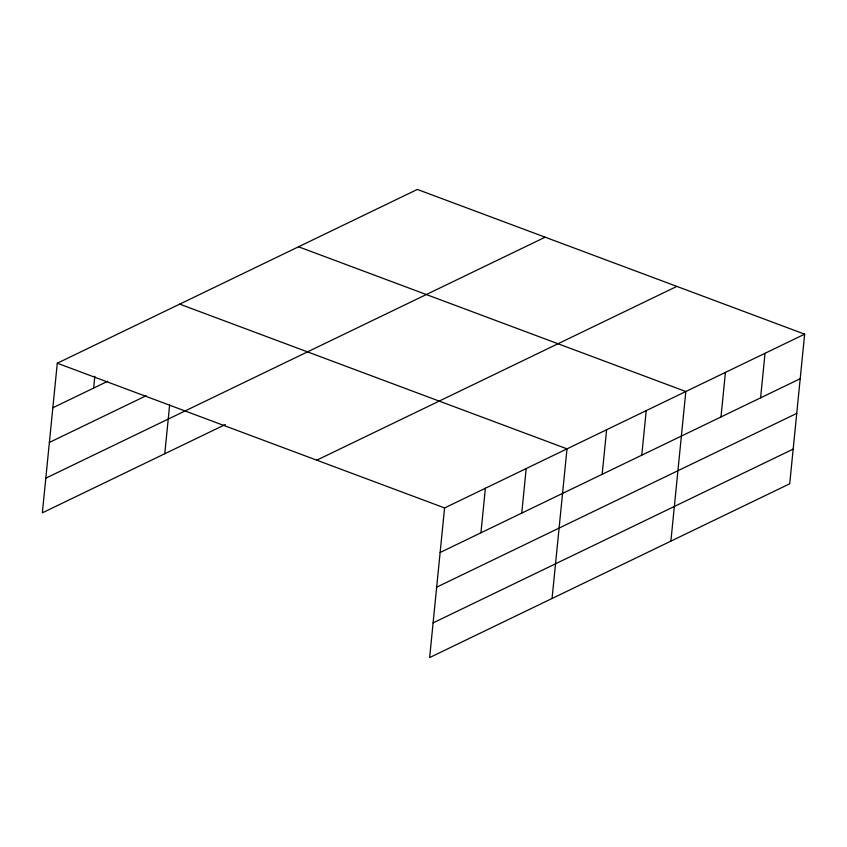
<?xml version="1.0" encoding="UTF-8"?>
<svg xmlns="http://www.w3.org/2000/svg" width="847" height="847" viewBox="0 0 847 847"><rect width="100%" height="100%" fill="white"/><g stroke="black" fill="none" stroke-linecap="round" stroke-linejoin="round"><path stroke-width="1.27" d="M804.65 334.163L444.58 507.946L429.641 657.568L789.711 483.785L804.65 334.163L417.359 189.432L57.289 363.215L42.35 512.837L225.355 424.516M93.646 388.074L94.822 376.28M164.773 453.748L169.633 405.046M480.937 532.805L485.384 488.243M521.752 513.113L526.199 468.55M552.064 598.48L567.003 448.857L179.712 304.126M602.164 474.299L606.611 429.747M641.772 455.188L646.219 410.626M670.888 541.138L685.826 391.515L298.536 246.784M720.988 416.957L725.434 372.394M760.595 397.836L765.042 353.284M52.842 407.767L107.633 381.319M49.38 442.441L146.15 395.74M45.812 478.163L545.161 237.192M316.767 460.186L676.838 286.402M440.133 552.498L800.203 378.725M436.671 587.172L796.741 413.389M433.103 622.894L793.173 449.111M57.289 363.215L444.58 507.946"/></g></svg>
